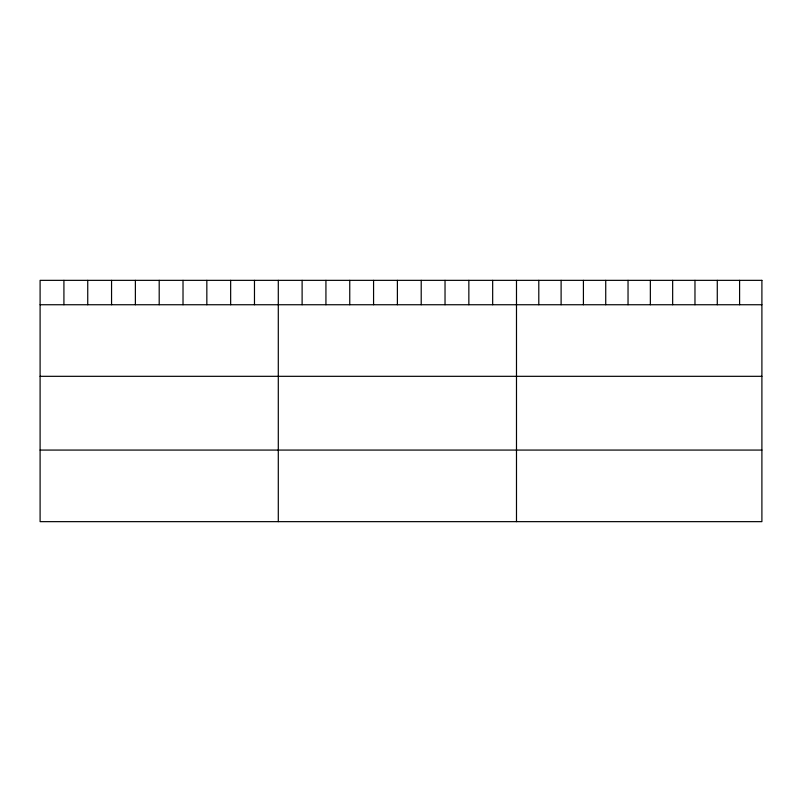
<?xml version="1.0" encoding="UTF-8"?>
<svg xmlns="http://www.w3.org/2000/svg" width="802" height="802" viewBox="0 0 802 802"><rect width="100%" height="100%" fill="white"/><g stroke="black" fill="none" stroke-linecap="round" stroke-linejoin="round"><path stroke-width="1.2" d="M40.1 304.74L761.9 304.74M40.1 376.318L761.9 376.318M40.1 450.072L761.9 450.072M739.594 280.349L739.594 304.74M717.279 280.349L717.279 304.74M694.973 280.349L694.973 304.74M672.657 280.349L672.657 304.74M650.352 280.349L650.352 304.74M628.036 280.349L628.036 304.74M605.731 280.349L605.731 304.74M583.415 280.349L583.415 304.74M561.109 280.349L561.109 304.74M538.794 280.349L538.794 304.74M516.488 280.349L516.488 521.651M492.669 280.349L492.669 304.74M468.849 280.349L468.849 304.74M445.03 280.349L445.03 304.74M421.21 280.349L421.21 304.74M397.391 280.349L397.391 304.74M373.572 280.349L373.572 304.74M349.752 280.349L349.752 304.74M325.933 280.349L325.933 304.74M302.113 280.349L302.113 304.74M278.294 280.349L278.294 521.651M254.475 280.349L254.475 304.74M230.655 280.349L230.655 304.74M206.836 280.349L206.836 304.74M183.016 280.349L183.016 304.74M159.197 280.349L159.197 304.74M135.378 280.349L135.378 304.74M111.558 280.349L111.558 304.74M87.739 280.349L87.739 304.74M63.919 280.349L63.919 304.74M761.9 280.349L40.1 280.349L40.1 521.651L761.9 521.651L761.9 280.349"/></g></svg>
